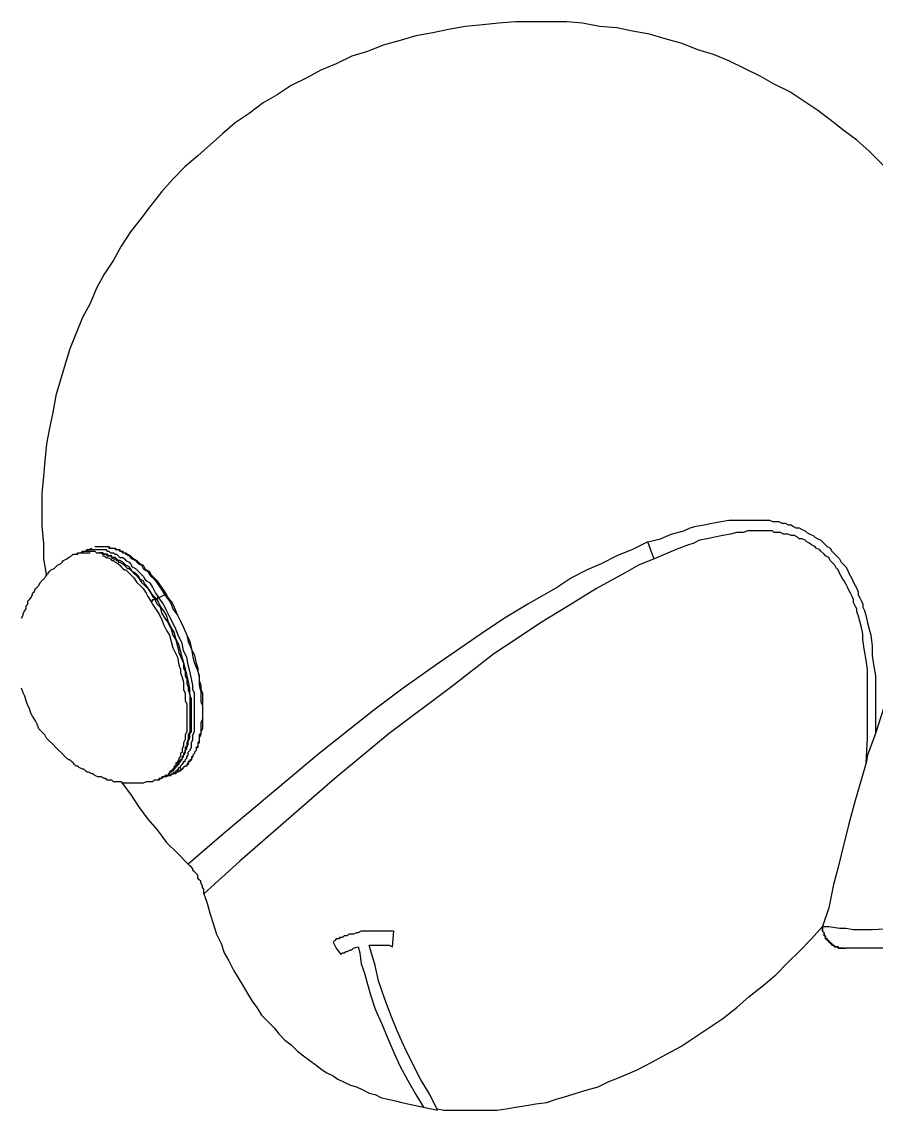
# Model space of a CAD drawing. Extents: x 2731 to 3325, y 756 to 1176.
# Drawn here: x 2932.96 to 2970.64, y 1083.33 to 1131.37 of the extents above; entities that cross this region are included whole.
import ezdxf

# ---------------------------------------------------------------- set-up
doc = ezdxf.new("R2010")
doc.units = 0
doc.header["$LTSCALE"] = 7
doc.header["$MEASUREMENT"] = 0
doc.layers.get('0').update_dxf_attribs({"color": 2, "linetype": 'CONTINUOUS'})
doc.layers.add('D', color=2, linetype='CONTINUOUS')
doc.layers.add('Layer 1', color=7, linetype='CONTINUOUS')

msp = doc.modelspace()

# ---------------------------------------------------------------- linework, layer by layer
at = {"color": 7, "linetype": 'Continuous'}
for points in [[(2967.447, 1127.863), (2966.828, 1128.275), (2966.141, 1128.619), (2965.523, 1128.962), (2964.835, 1129.306), (2964.148, 1129.649), (2963.461, 1129.924), (2962.774, 1130.13), (2962.087, 1130.405), (2961.331, 1130.611), (2960.644, 1130.818), (2959.888, 1130.955), (2959.201, 1131.093), (2958.445, 1131.161), (2957.689, 1131.299), (2957.002, 1131.367), (2956.246, 1131.367), (2955.49, 1131.367), (2954.734, 1131.367), (2953.978, 1131.299), (2953.291, 1131.23), (2952.535, 1131.161), (2951.779, 1131.024), (2951.092, 1130.886), (2950.336, 1130.749), (2949.649, 1130.543), (2948.893, 1130.336), (2948.206, 1130.062), (2947.519, 1129.856), (2946.831, 1129.512), (2946.144, 1129.237), (2945.526, 1128.893), (2944.838, 1128.55), (2944.22, 1128.138), (2943.601, 1127.794), (2942.983, 1127.313), (2942.365, 1126.901), (2941.815, 1126.42), (2941.265, 1125.939), (2940.716, 1125.457), (2940.166, 1124.977), (2939.616, 1124.427), (2939.135, 1123.877), (2938.654, 1123.259), (2938.242, 1122.709), (2937.761, 1122.09), (2937.348, 1121.472), (2937.005, 1120.853), (2936.592, 1120.235), (2936.249, 1119.617), (2935.974, 1118.929), (2935.63, 1118.311), (2935.355, 1117.624), (2935.081, 1116.937), (2934.874, 1116.25), (2934.668, 1115.562), (2934.462, 1114.875), (2934.325, 1114.119), (2934.187, 1113.432), (2934.05, 1112.745), (2933.981, 1111.989), (2933.912, 1111.302), (2933.844, 1110.546), (2933.844, 1109.79), (2933.844, 1109.103), (2933.912, 1108.347), (2933.912, 1107.66), (2934.05, 1106.904)], [(2972.326, 1123.533), (2971.845, 1124.083), (2971.364, 1124.633), (2970.882, 1125.114), (2970.333, 1125.664), (2969.783, 1126.145), (2969.233, 1126.557), (2968.615, 1127.038), (2968.065, 1127.45), (2967.447, 1127.863)], [(2960.85, 1107.66), (2960.712, 1108.003), (2960.575, 1108.416), (2961.125, 1108.553), (2961.606, 1108.759), (2962.155, 1108.897), (2962.43, 1109.034), (2962.705, 1109.103), (2963.049, 1109.171), (2963.392, 1109.24), (2963.805, 1109.309), (2964.148, 1109.378), (2964.423, 1109.378), (2964.698, 1109.378), (2964.973, 1109.378), (2965.248, 1109.378), (2965.385, 1109.378), (2965.523, 1109.378), (2965.66, 1109.378), (2965.797, 1109.378), (2965.935, 1109.378), (2966.072, 1109.309), (2966.21, 1109.309), (2966.347, 1109.309), (2966.485, 1109.24), (2966.622, 1109.24), (2966.76, 1109.171), (2966.897, 1109.171), (2966.966, 1109.103), (2967.103, 1109.034), (2967.241, 1109.034), (2967.378, 1108.965), (2967.515, 1108.897), (2967.584, 1108.828), (2967.721, 1108.759), (2967.859, 1108.69), (2967.928, 1108.622), (2968.065, 1108.553), (2968.203, 1108.484), (2968.271, 1108.416), (2968.409, 1108.278), (2968.478, 1108.21), (2968.615, 1108.141), (2968.684, 1108.003), (2968.821, 1107.866), (2968.89, 1107.797), (2969.027, 1107.66), (2969.096, 1107.522), (2969.165, 1107.453), (2969.302, 1107.316), (2969.371, 1107.179), (2969.439, 1107.041), (2969.508, 1106.904), (2969.577, 1106.766), (2969.646, 1106.629), (2969.714, 1106.492), (2969.783, 1106.354), (2969.852, 1106.216), (2969.852, 1106.079), (2969.921, 1105.942), (2969.989, 1105.804), (2970.058, 1105.667), (2970.058, 1105.529), (2970.127, 1105.392), (2970.195, 1105.117), (2970.264, 1104.842), (2970.333, 1104.567), (2970.402, 1104.292), (2970.47, 1103.811), (2970.47, 1103.399), (2970.539, 1102.918), (2970.608, 1102.506), (2970.608, 1101.819), (2970.608, 1101.2), (2970.608, 1100.582), (2970.608, 1099.963)], [(2970.195, 1098.658), (2970.264, 1099.757), (2970.264, 1100.582), (2970.264, 1101.475), (2970.264, 1101.887), (2970.264, 1102.3), (2970.264, 1102.781), (2970.195, 1103.193), (2970.127, 1103.605), (2970.058, 1104.086), (2970.058, 1104.361), (2969.989, 1104.636), (2969.921, 1104.911), (2969.852, 1105.186), (2969.783, 1105.323), (2969.783, 1105.461), (2969.714, 1105.598), (2969.646, 1105.736), (2969.646, 1105.873), (2969.577, 1106.01), (2969.508, 1106.148), (2969.439, 1106.285), (2969.371, 1106.423), (2969.302, 1106.56), (2969.233, 1106.698), (2969.165, 1106.766), (2969.096, 1106.904), (2969.027, 1107.041), (2968.958, 1107.179), (2968.89, 1107.247), (2968.821, 1107.385), (2968.684, 1107.522), (2968.615, 1107.591), (2968.546, 1107.728), (2968.409, 1107.797), (2968.34, 1107.866), (2968.203, 1108.003), (2968.134, 1108.072), (2967.996, 1108.141), (2967.928, 1108.21), (2967.79, 1108.278), (2967.721, 1108.347), (2967.584, 1108.416), (2967.515, 1108.484), (2967.378, 1108.553), (2967.241, 1108.553), (2967.172, 1108.622), (2967.034, 1108.69), (2966.897, 1108.69), (2966.76, 1108.759), (2966.691, 1108.759), (2966.553, 1108.759), (2966.416, 1108.828), (2966.278, 1108.828), (2966.141, 1108.828), (2966.072, 1108.897), (2965.935, 1108.897), (2965.797, 1108.897), (2965.66, 1108.897), (2965.523, 1108.897), (2965.385, 1108.897), (2965.248, 1108.897), (2964.973, 1108.897), (2964.767, 1108.828), (2964.492, 1108.828), (2964.217, 1108.759), (2963.873, 1108.69), (2963.53, 1108.622), (2963.186, 1108.553), (2962.842, 1108.484), (2962.568, 1108.347), (2962.362, 1108.278), (2961.812, 1108.072), (2961.331, 1107.866), (2960.85, 1107.66), (2960.163, 1107.385), (2959.544, 1107.041), (2958.926, 1106.698), (2958.307, 1106.354), (2957.07, 1105.598), (2955.833, 1104.842), (2954.802, 1104.155), (2953.772, 1103.468), (2951.916, 1102.025), (2949.168, 1099.963), (2946.762, 1097.97), (2942.571, 1094.328), (2940.99, 1092.885)], [(2936.249, 1108.21), (2936.249, 1108.21)], [(2960.575, 1108.416), (2959.888, 1108.072), (2959.201, 1107.797), (2958.513, 1107.453), (2957.895, 1107.179), (2957.208, 1106.835), (2956.589, 1106.423), (2955.284, 1105.667), (2954.253, 1105.049), (2953.222, 1104.361), (2951.229, 1102.987), (2949.786, 1101.956), (2948.48, 1100.994), (2946.075, 1099.07), (2941.884, 1095.565), (2940.303, 1094.191)], [(2932.95, 1105.049), (2933.019, 1105.186), (2933.019, 1105.255), (2933.088, 1105.392), (2933.157, 1105.461), (2933.157, 1105.598), (2933.225, 1105.667), (2933.225, 1105.804), (2933.294, 1105.873), (2933.363, 1105.942), (2933.431, 1106.079), (2933.431, 1106.148), (2933.5, 1106.216), (2933.569, 1106.354), (2933.637, 1106.423), (2933.706, 1106.492), (2933.775, 1106.629), (2933.844, 1106.698), (2933.912, 1106.766), (2933.981, 1106.835), (2934.05, 1106.973), (2934.119, 1107.041), (2934.187, 1107.11), (2934.256, 1107.179), (2934.394, 1107.247), (2934.462, 1107.316), (2934.531, 1107.385), (2934.668, 1107.453), (2934.737, 1107.522), (2934.806, 1107.591), (2934.943, 1107.66), (2935.012, 1107.728), (2935.149, 1107.797), (2935.218, 1107.866)], [(2935.218, 1107.866), (2935.287, 1107.866), (2935.355, 1107.866), (2935.424, 1107.866), (2935.424, 1107.934), (2935.493, 1107.934), (2935.562, 1107.934), (2935.63, 1107.934), (2935.699, 1107.934), (2935.768, 1107.934), (2935.837, 1107.934), (2935.905, 1107.934), (2935.974, 1107.934)], [(2935.562, 1107.934), (2935.63, 1108.003), (2935.699, 1108.003), (2935.768, 1108.003)], [(2935.768, 1108.003), (2936.043, 1108.141)], [(2938.86, 1097.902), (2938.791, 1097.902), (2938.723, 1097.833), (2938.585, 1097.833), (2938.516, 1097.833), (2938.448, 1097.833), (2938.31, 1097.764), (2938.242, 1097.764), (2938.173, 1097.764), (2938.035, 1097.764), (2937.967, 1097.764), (2937.898, 1097.764), (2937.761, 1097.764), (2937.692, 1097.764), (2937.623, 1097.764), (2937.486, 1097.764), (2937.417, 1097.764), (2937.348, 1097.833), (2937.211, 1097.833), (2937.142, 1097.833), (2937.005, 1097.833), (2936.936, 1097.902), (2936.867, 1097.902), (2936.73, 1097.902), (2936.661, 1097.97), (2936.592, 1097.97), (2936.455, 1098.039), (2936.386, 1098.039), (2936.318, 1098.039), (2936.18, 1098.108), (2936.111, 1098.177), (2936.043, 1098.177), (2935.905, 1098.245), (2935.837, 1098.245), (2935.768, 1098.314), (2935.699, 1098.383), (2935.63, 1098.383), (2935.493, 1098.452), (2935.424, 1098.52), (2935.355, 1098.52), (2935.287, 1098.589), (2935.218, 1098.658), (2935.149, 1098.726), (2935.081, 1098.795), (2935.012, 1098.795), (2934.874, 1098.933), (2934.737, 1099.07), (2934.6, 1099.207), (2934.462, 1099.345), (2934.325, 1099.482), (2934.187, 1099.62), (2934.05, 1099.757), (2933.981, 1099.895), (2933.844, 1100.032), (2933.706, 1100.17), (2933.637, 1100.376), (2933.569, 1100.513), (2933.431, 1100.719), (2933.363, 1100.857), (2933.294, 1101.063), (2933.225, 1101.2), (2933.157, 1101.406), (2933.088, 1101.613), (2933.019, 1101.75), (2932.95, 1101.956)], [(2939.341, 1098.108), (2939.272, 1098.108), (2939.272, 1098.039), (2939.204, 1098.039), (2939.135, 1098.039), (2939.135, 1097.97), (2939.066, 1097.97), (2938.998, 1097.97), (2938.998, 1097.902), (2938.929, 1097.902), (2938.86, 1097.902)], [(2939.41, 1098.108), (2939.341, 1098.039), (2939.272, 1098.039), (2939.204, 1098.039)], [(2939.41, 1098.108), (2939.41, 1098.108)], [(2937.348, 1097.833), (2937.761, 1097.283), (2938.104, 1096.734), (2938.516, 1096.184), (2938.929, 1095.703), (2939.341, 1095.153), (2939.822, 1094.672), (2940.303, 1094.191)], [(2940.99, 1092.885), (2940.99, 1093.023), (2940.99, 1093.091), (2940.922, 1093.16), (2940.922, 1093.229), (2940.853, 1093.367), (2940.853, 1093.435), (2940.784, 1093.504), (2940.716, 1093.573), (2940.716, 1093.71), (2940.647, 1093.779), (2940.578, 1093.847), (2940.509, 1093.916), (2940.509, 1093.985), (2940.441, 1094.054), (2940.372, 1094.122), (2940.303, 1094.191)], [(2940.99, 1092.885), (2941.128, 1092.473), (2941.265, 1091.992), (2941.403, 1091.58), (2941.54, 1091.099), (2941.746, 1090.686), (2941.884, 1090.274), (2942.09, 1089.931), (2942.296, 1089.518), (2942.502, 1089.175), (2942.708, 1088.831), (2942.914, 1088.487), (2943.121, 1088.144), (2943.327, 1087.869), (2943.533, 1087.525), (2943.808, 1087.251), (2944.083, 1086.976), (2944.289, 1086.701), (2944.564, 1086.426), (2944.838, 1086.22), (2945.113, 1085.945), (2945.388, 1085.739), (2945.663, 1085.533), (2945.938, 1085.327), (2946.213, 1085.12), (2946.419, 1084.983), (2946.694, 1084.845), (2946.9, 1084.708), (2947.175, 1084.57), (2947.45, 1084.433), (2947.725, 1084.364), (2947.999, 1084.227), (2948.274, 1084.09), (2948.549, 1084.021), (2948.824, 1083.883), (2949.099, 1083.815), (2949.443, 1083.746), (2949.717, 1083.677), (2949.992, 1083.609), (2950.336, 1083.54), (2950.68, 1083.471)], [(2951.298, 1083.402), (2951.573, 1083.333), (2951.779, 1083.333), (2952.191, 1083.333), (2952.604, 1083.333), (2953.016, 1083.333), (2953.428, 1083.333), (2953.909, 1083.333), (2954.322, 1083.402), (2954.734, 1083.471), (2955.215, 1083.54), (2955.627, 1083.609), (2956.108, 1083.677), (2956.52, 1083.815), (2957.002, 1083.952), (2957.414, 1084.09), (2957.895, 1084.227), (2958.376, 1084.364), (2958.788, 1084.57), (2959.475, 1084.845), (2960.094, 1085.12), (2960.781, 1085.464), (2961.399, 1085.807), (2962.018, 1086.151), (2962.636, 1086.563), (2963.255, 1086.976), (2963.873, 1087.388), (2964.492, 1087.869), (2965.042, 1088.35), (2965.66, 1088.831), (2966.21, 1089.312), (2966.76, 1089.862), (2967.241, 1090.343), (2967.79, 1090.893), (2968.271, 1091.442)], [(2969.233, 1090.48), (2969.165, 1090.48), (2969.096, 1090.48), (2969.027, 1090.48), (2968.958, 1090.48), (2968.958, 1090.549), (2968.89, 1090.549), (2968.821, 1090.549), (2968.752, 1090.618), (2968.684, 1090.618), (2968.684, 1090.686), (2968.615, 1090.686), (2968.615, 1090.755), (2968.546, 1090.755), (2968.546, 1090.824), (2968.478, 1090.824), (2968.478, 1090.893), (2968.409, 1090.893), (2968.409, 1090.961), (2968.409, 1091.03), (2968.34, 1091.03), (2968.34, 1091.099), (2968.34, 1091.167), (2968.271, 1091.236), (2968.271, 1091.305), (2968.271, 1091.373), (2968.271, 1091.442)], [(2968.271, 1091.442), (2968.271, 1091.373), (2968.271, 1091.305), (2968.271, 1091.236), (2968.34, 1091.167), (2968.34, 1091.099), (2968.34, 1091.03), (2968.409, 1091.03), (2968.409, 1090.961), (2968.409, 1090.893), (2968.478, 1090.893), (2968.478, 1090.824), (2968.546, 1090.824), (2968.546, 1090.755), (2968.615, 1090.755), (2968.615, 1090.686), (2968.684, 1090.686), (2968.684, 1090.618), (2968.752, 1090.618), (2968.821, 1090.549), (2968.89, 1090.549), (2968.958, 1090.549), (2968.958, 1090.48), (2969.027, 1090.48), (2969.096, 1090.48), (2969.165, 1090.48), (2969.233, 1090.48), (2969.302, 1090.48)], [(2948.343, 1090.412), (2948.274, 1090.618), (2948.48, 1090.618), (2948.687, 1090.618), (2948.824, 1090.618), (2948.962, 1090.618), (2949.168, 1090.618), (2949.305, 1090.549), (2949.374, 1091.236), (2949.237, 1091.236), (2949.03, 1091.236), (2948.824, 1091.236), (2948.687, 1091.236), (2948.549, 1091.236), (2948.343, 1091.236), (2948.206, 1091.236), (2948.068, 1091.236), (2947.931, 1091.236), (2947.793, 1091.167), (2947.725, 1091.167), (2947.587, 1091.099), (2947.45, 1091.099), (2947.381, 1091.099), (2947.312, 1091.03), (2947.244, 1091.03), (2947.175, 1091.03), (2947.106, 1090.961), (2947.037, 1090.961), (2946.969, 1090.961), (2946.969, 1090.893), (2946.9, 1090.893), (2946.831, 1090.893), (2946.762, 1090.824), (2946.694, 1090.755), (2946.831, 1090.48), (2947.037, 1090.205), (2947.106, 1090.274), (2947.175, 1090.274), (2947.244, 1090.343), (2947.312, 1090.343), (2947.45, 1090.412), (2947.519, 1090.412), (2947.587, 1090.48), (2947.793, 1090.549), (2947.862, 1090.274), (2947.931, 1089.793), (2948.068, 1089.381), (2948.206, 1088.9), (2948.343, 1088.419), (2948.549, 1087.8), (2948.824, 1087.182), (2949.099, 1086.495), (2949.374, 1085.876), (2949.649, 1085.258), (2949.992, 1084.639), (2950.336, 1084.021), (2950.68, 1083.471)], [(2951.298, 1083.333), (2950.954, 1084.021), (2950.542, 1084.708), (2950.198, 1085.395), (2949.855, 1086.082), (2949.511, 1086.838), (2949.237, 1087.525), (2948.962, 1088.281), (2948.687, 1089.037), (2948.549, 1089.724), (2948.343, 1090.412)], [(2975.693, 1090.48), (2969.302, 1090.48)], [(2950.68, 1083.471), (2951.023, 1083.402), (2951.298, 1083.333)]]:
    msp.add_lwpolyline(points, dxfattribs=at)
at = {"layer": 'D'}
for points in [[(2936.18, 1108.21), (2936.249, 1108.21), (2936.318, 1108.21), (2936.386, 1108.21), (2936.455, 1108.21), (2936.524, 1108.21), (2936.592, 1108.21), (2936.661, 1108.21), (2936.73, 1108.21), (2936.798, 1108.21), (2936.867, 1108.141), (2936.936, 1108.141), (2937.005, 1108.141), (2937.073, 1108.141), (2937.142, 1108.072), (2937.211, 1108.072), (2937.28, 1108.072), (2937.28, 1108.003), (2937.348, 1108.003), (2937.417, 1108.003), (2937.417, 1107.934), (2937.486, 1107.934), (2937.555, 1107.934), (2937.623, 1107.866), (2937.761, 1107.797), (2937.829, 1107.728), (2937.898, 1107.66), (2938.035, 1107.591), (2938.104, 1107.522), (2938.173, 1107.453), (2938.31, 1107.385), (2938.379, 1107.247), (2938.448, 1107.179), (2938.585, 1107.11), (2938.654, 1106.973), (2938.723, 1106.904), (2938.929, 1106.698), (2939.066, 1106.492), (2939.204, 1106.285), (2939.341, 1106.079), (2939.41, 1105.942), (2939.547, 1105.804), (2939.616, 1105.667), (2939.685, 1105.529), (2939.822, 1105.186), (2939.959, 1104.911), (2940.097, 1104.636), (2940.234, 1104.292), (2940.372, 1104.018), (2940.441, 1103.674), (2940.578, 1103.399), (2940.647, 1103.056), (2940.716, 1102.849), (2940.716, 1102.712), (2940.784, 1102.506), (2940.784, 1102.3), (2940.853, 1102.094), (2940.853, 1101.887), (2940.922, 1101.75), (2940.922, 1101.544), (2940.922, 1101.338), (2940.922, 1101.2), (2940.922, 1100.994), (2940.922, 1100.857), (2940.922, 1100.65), (2940.922, 1100.513), (2940.922, 1100.376), (2940.922, 1100.17), (2940.853, 1100.032), (2940.853, 1099.895), (2940.784, 1099.757), (2940.784, 1099.688), (2940.784, 1099.62), (2940.784, 1099.551), (2940.716, 1099.482), (2940.716, 1099.413), (2940.716, 1099.345), (2940.647, 1099.276), (2940.647, 1099.207), (2940.578, 1099.139), (2940.578, 1099.07), (2940.509, 1099.001), (2940.509, 1098.933), (2940.441, 1098.864), (2940.441, 1098.795), (2940.372, 1098.726), (2940.303, 1098.658), (2940.303, 1098.589), (2940.234, 1098.589), (2940.234, 1098.52), (2940.166, 1098.52), (2940.097, 1098.452), (2940.028, 1098.383), (2939.959, 1098.314), (2939.891, 1098.314), (2939.891, 1098.245)], [(2936.249, 1108.21), (2936.318, 1108.21), (2936.386, 1108.21), (2936.455, 1108.21), (2936.524, 1108.21), (2936.592, 1108.21), (2936.661, 1108.21), (2936.73, 1108.21), (2936.798, 1108.21), (2936.798, 1108.141), (2936.867, 1108.141), (2936.936, 1108.141), (2937.005, 1108.141), (2937.073, 1108.141), (2937.073, 1108.072), (2937.142, 1108.072), (2937.211, 1108.072), (2937.28, 1108.003), (2937.348, 1108.003), (2937.417, 1107.934), (2937.486, 1107.934), (2937.555, 1107.866), (2937.692, 1107.797), (2937.761, 1107.728), (2937.829, 1107.66), (2937.967, 1107.591), (2938.035, 1107.522), (2938.104, 1107.453), (2938.242, 1107.385), (2938.31, 1107.247), (2938.379, 1107.179), (2938.516, 1107.11), (2938.585, 1106.973), (2938.654, 1106.904), (2938.791, 1106.766), (2938.86, 1106.698), (2938.998, 1106.492), (2939.135, 1106.285), (2939.272, 1106.079)], [(2935.355, 1107.866), (2935.424, 1107.934), (2935.493, 1107.934), (2935.562, 1107.934), (2935.63, 1107.934), (2935.699, 1108.003), (2935.768, 1108.003), (2935.837, 1108.003), (2935.905, 1108.003), (2935.974, 1108.003), (2936.043, 1108.003), (2936.111, 1108.003), (2936.18, 1108.003), (2936.249, 1107.934), (2936.318, 1107.934), (2936.386, 1107.934), (2936.455, 1107.934), (2936.524, 1107.866), (2936.592, 1107.866), (2936.661, 1107.866), (2936.73, 1107.797), (2936.798, 1107.797), (2936.867, 1107.797), (2936.936, 1107.728), (2937.005, 1107.66), (2937.073, 1107.66), (2937.142, 1107.591), (2937.211, 1107.591), (2937.211, 1107.522), (2937.28, 1107.522), (2937.417, 1107.453), (2937.486, 1107.385), (2937.555, 1107.316), (2937.623, 1107.247), (2937.692, 1107.247), (2937.761, 1107.179), (2937.829, 1107.11), (2937.898, 1107.041), (2937.967, 1106.973), (2938.104, 1106.835), (2938.242, 1106.629), (2938.379, 1106.492), (2938.516, 1106.354), (2938.654, 1106.148), (2938.723, 1106.01), (2938.86, 1105.873)], [(2935.768, 1108.003), (2935.837, 1108.072), (2935.905, 1108.072), (2935.974, 1108.072), (2936.043, 1108.072), (2936.111, 1108.072), (2936.18, 1108.072), (2936.249, 1108.072), (2936.318, 1108.072), (2936.386, 1108.072), (2936.455, 1108.072), (2936.524, 1108.072), (2936.592, 1108.072), (2936.661, 1108.072), (2936.73, 1108.003), (2936.798, 1108.003), (2936.867, 1107.934), (2936.936, 1107.934), (2937.005, 1107.934), (2937.073, 1107.866), (2937.142, 1107.866), (2937.211, 1107.797), (2937.28, 1107.728), (2937.417, 1107.728), (2937.486, 1107.66), (2937.555, 1107.591), (2937.692, 1107.522), (2937.761, 1107.453), (2937.829, 1107.316), (2937.967, 1107.247), (2938.035, 1107.179), (2938.104, 1107.11), (2938.242, 1106.973), (2938.31, 1106.904), (2938.379, 1106.766), (2938.448, 1106.698), (2938.585, 1106.629), (2938.723, 1106.423), (2938.86, 1106.148), (2938.998, 1105.942), (2938.929, 1105.942), (2938.929, 1105.873), (2938.723, 1106.079), (2938.585, 1106.285), (2938.448, 1106.492), (2938.379, 1106.56), (2938.31, 1106.698), (2938.173, 1106.766), (2938.104, 1106.904), (2938.035, 1106.973), (2937.967, 1107.041), (2937.829, 1107.11), (2937.761, 1107.247), (2937.692, 1107.316), (2937.555, 1107.385), (2937.486, 1107.453), (2937.417, 1107.522), (2937.28, 1107.591), (2937.211, 1107.591), (2937.142, 1107.66), (2937.073, 1107.728), (2937.005, 1107.728), (2936.936, 1107.728), (2936.936, 1107.797), (2936.867, 1107.797), (2936.798, 1107.797), (2936.73, 1107.866), (2936.661, 1107.866), (2936.592, 1107.866), (2936.524, 1107.934), (2936.455, 1107.934), (2936.386, 1107.934)], [(2936.524, 1107.797), (2936.524, 1107.797)], [(2936.524, 1107.797), (2936.592, 1107.797), (2936.661, 1107.728), (2936.73, 1107.728), (2936.867, 1107.66), (2936.936, 1107.591), (2937.005, 1107.591), (2937.073, 1107.522), (2937.211, 1107.453), (2937.28, 1107.385), (2937.348, 1107.316), (2937.417, 1107.247), (2937.486, 1107.179), (2937.555, 1107.179), (2937.623, 1107.11), (2937.692, 1107.041), (2937.761, 1106.973), (2937.898, 1106.835), (2938.035, 1106.629), (2938.173, 1106.492), (2938.31, 1106.354), (2938.448, 1106.148), (2938.516, 1106.01), (2938.654, 1105.804)], [(2938.654, 1105.804), (2938.723, 1105.804), (2938.723, 1105.873), (2938.791, 1105.873), (2938.86, 1105.873), (2938.86, 1105.804)], [(2938.654, 1105.804), (2938.723, 1105.667), (2938.86, 1105.461), (2938.998, 1105.255), (2939.135, 1104.98), (2939.204, 1104.774), (2939.341, 1104.499), (2939.479, 1104.292), (2939.547, 1104.018), (2939.616, 1103.743), (2939.753, 1103.468), (2939.822, 1103.331), (2939.891, 1102.987), (2939.959, 1102.781), (2939.959, 1102.643), (2940.028, 1102.437), (2940.097, 1102.231), (2940.097, 1102.094), (2940.097, 1101.887), (2940.166, 1101.75), (2940.166, 1101.544), (2940.166, 1101.406), (2940.234, 1101.269), (2940.234, 1101.063), (2940.234, 1100.925), (2940.234, 1100.788), (2940.234, 1100.582), (2940.234, 1100.444), (2940.234, 1100.307), (2940.234, 1100.17), (2940.234, 1100.032), (2940.166, 1099.895), (2940.166, 1099.757), (2940.166, 1099.688), (2940.097, 1099.551), (2940.097, 1099.413), (2940.028, 1099.276), (2940.028, 1099.207), (2940.028, 1099.139), (2939.959, 1099.07), (2939.959, 1099.001), (2939.959, 1098.933), (2939.891, 1098.864), (2939.891, 1098.795), (2939.822, 1098.726), (2939.822, 1098.658), (2939.753, 1098.658), (2939.753, 1098.589), (2939.753, 1098.52), (2939.685, 1098.52), (2939.685, 1098.452), (2939.616, 1098.383), (2939.547, 1098.314), (2939.479, 1098.245)], [(2938.654, 1105.804), (2938.654, 1105.804)], [(2938.86, 1105.804), (2938.929, 1105.667), (2939.066, 1105.529), (2939.135, 1105.255), (2939.272, 1105.049), (2939.41, 1104.842), (2939.547, 1104.567), (2939.616, 1104.292), (2939.753, 1104.086), (2939.822, 1103.811), (2939.891, 1103.537), (2940.028, 1103.193), (2940.097, 1103.056), (2940.097, 1102.849), (2940.166, 1102.712), (2940.166, 1102.506), (2940.234, 1102.368), (2940.234, 1102.162), (2940.303, 1102.025), (2940.303, 1101.887), (2940.372, 1101.681), (2940.372, 1101.544), (2940.372, 1101.338), (2940.372, 1101.2), (2940.372, 1101.063), (2940.372, 1100.857), (2940.372, 1100.719), (2940.372, 1100.582), (2940.372, 1100.444), (2940.372, 1100.307), (2940.372, 1100.17), (2940.372, 1100.032), (2940.303, 1099.895), (2940.303, 1099.757), (2940.303, 1099.688), (2940.234, 1099.551), (2940.234, 1099.413), (2940.166, 1099.345), (2940.166, 1099.276), (2940.166, 1099.207), (2940.166, 1099.139), (2940.097, 1099.07), (2940.097, 1099.001), (2940.028, 1098.933), (2940.028, 1098.864), (2939.959, 1098.795), (2939.959, 1098.726), (2939.891, 1098.726), (2939.891, 1098.658), (2939.891, 1098.589), (2939.822, 1098.589), (2939.822, 1098.52), (2939.753, 1098.52), (2939.753, 1098.452), (2939.685, 1098.383), (2939.616, 1098.314), (2939.547, 1098.245), (2939.479, 1098.245), (2939.479, 1098.177), (2939.41, 1098.177), (2939.41, 1098.108), (2939.341, 1098.108), (2939.272, 1098.039), (2939.204, 1098.039), (2939.135, 1097.97), (2939.066, 1097.97), (2938.998, 1097.902)], [(2939.822, 1098.52), (2939.822, 1098.589), (2939.891, 1098.658), (2939.959, 1098.726), (2939.959, 1098.795), (2940.028, 1098.795), (2940.028, 1098.864), (2940.097, 1098.933), (2940.097, 1099.001), (2940.166, 1099.07), (2940.166, 1099.207), (2940.234, 1099.276), (2940.234, 1099.345), (2940.303, 1099.482), (2940.303, 1099.551), (2940.303, 1099.62), (2940.372, 1099.757), (2940.372, 1099.826), (2940.372, 1099.963), (2940.441, 1100.032), (2940.441, 1100.17), (2940.441, 1100.307), (2940.441, 1100.376), (2940.441, 1100.513), (2940.441, 1100.582), (2940.441, 1100.719), (2940.441, 1100.857), (2940.441, 1100.994), (2940.441, 1101.2), (2940.441, 1101.475), (2940.372, 1101.681), (2940.372, 1101.956), (2940.303, 1102.3), (2940.234, 1102.574), (2940.166, 1102.849), (2940.097, 1103.124), (2940.028, 1103.331), (2939.959, 1103.605), (2939.891, 1103.88), (2939.753, 1104.155), (2939.685, 1104.43), (2939.547, 1104.636), (2939.41, 1104.911), (2939.341, 1105.186), (2939.204, 1105.392), (2939.066, 1105.598), (2938.929, 1105.873)], [(2939.272, 1106.079), (2938.998, 1105.942)], [(2939.41, 1098.108), (2939.479, 1098.108), (2939.547, 1098.108), (2939.547, 1098.177), (2939.616, 1098.177), (2939.685, 1098.245), (2939.753, 1098.245), (2939.753, 1098.314), (2939.822, 1098.314), (2939.822, 1098.383), (2939.891, 1098.383), (2939.891, 1098.452), (2939.959, 1098.452), (2939.959, 1098.52), (2940.028, 1098.589), (2940.097, 1098.658), (2940.097, 1098.726), (2940.166, 1098.726), (2940.166, 1098.795), (2940.234, 1098.864), (2940.234, 1098.933), (2940.303, 1099.001), (2940.303, 1099.07), (2940.303, 1099.139), (2940.372, 1099.207), (2940.441, 1099.345), (2940.441, 1099.413), (2940.441, 1099.551), (2940.509, 1099.688), (2940.509, 1099.757), (2940.509, 1099.895), (2940.578, 1100.032), (2940.578, 1100.17), (2940.578, 1100.307), (2940.578, 1100.444), (2940.578, 1100.582), (2940.578, 1100.719), (2940.578, 1100.857), (2940.578, 1100.994), (2940.578, 1101.131), (2940.578, 1101.269), (2940.578, 1101.475), (2940.578, 1101.613), (2940.578, 1101.75), (2940.509, 1101.887), (2940.509, 1102.094), (2940.441, 1102.368), (2940.372, 1102.712), (2940.303, 1102.987), (2940.234, 1103.331), (2940.097, 1103.605), (2940.028, 1103.949), (2939.891, 1104.224), (2939.753, 1104.567), (2939.616, 1104.842), (2939.479, 1105.117), (2939.341, 1105.392), (2939.204, 1105.667), (2938.998, 1105.942)], [(2938.998, 1105.942), (2938.998, 1105.942)], [(2939.341, 1106.079), (2939.272, 1106.079), (2939.479, 1105.804), (2939.547, 1105.667), (2939.616, 1105.461), (2939.822, 1105.186), (2939.959, 1104.911), (2940.097, 1104.636), (2940.234, 1104.292), (2940.303, 1104.018), (2940.441, 1103.674), (2940.509, 1103.331), (2940.578, 1103.056), (2940.716, 1102.712), (2940.784, 1102.437), (2940.784, 1102.094), (2940.853, 1101.819), (2940.853, 1101.681), (2940.853, 1101.475), (2940.853, 1101.338), (2940.922, 1101.2), (2940.922, 1101.063), (2940.922, 1100.925), (2940.922, 1100.719), (2940.922, 1100.582), (2940.853, 1100.444), (2940.853, 1100.376), (2940.853, 1100.238), (2940.853, 1100.101), (2940.853, 1099.963), (2940.784, 1099.895), (2940.784, 1099.757), (2940.784, 1099.62), (2940.716, 1099.551), (2940.716, 1099.413), (2940.647, 1099.345), (2940.647, 1099.276), (2940.647, 1099.207), (2940.578, 1099.139), (2940.578, 1099.07), (2940.509, 1099.001), (2940.509, 1098.933), (2940.441, 1098.933), (2940.441, 1098.864), (2940.441, 1098.795), (2940.372, 1098.795), (2940.372, 1098.726), (2940.303, 1098.726), (2940.303, 1098.658), (2940.234, 1098.589), (2940.234, 1098.52), (2940.166, 1098.52), (2940.097, 1098.452), (2940.028, 1098.383), (2939.959, 1098.383), (2939.959, 1098.314), (2939.891, 1098.314), (2939.822, 1098.245), (2939.753, 1098.245), (2939.753, 1098.177), (2939.685, 1098.177)], [(2971.089, 1101.475), (2970.608, 1099.963), (2970.264, 1099.001), (2970.195, 1098.658), (2969.714, 1097.009), (2969.439, 1095.978), (2969.096, 1094.603), (2968.958, 1094.054), (2968.752, 1093.298), (2968.546, 1092.267), (2968.271, 1091.442), (2968.34, 1091.442), (2968.409, 1091.442), (2968.478, 1091.442), (2968.546, 1091.442), (2969.027, 1091.373), (2969.302, 1091.373), (2969.646, 1091.305), (2970.058, 1091.305), (2970.47, 1091.305), (2971.501, 1091.373)], [(2940.028, 1098.864), (2940.028, 1098.864)], [(2939.685, 1098.177), (2939.41, 1098.108)]]:
    msp.add_lwpolyline(points, dxfattribs=at)
at = {"layer": 'Layer 1', "color": 7, "lineweight": 25}
msp.add_lwpolyline([(2968.271, 1091.442), (2968.271, 1091.442)], dxfattribs=at)

doc.saveas('drawing.dxf')
